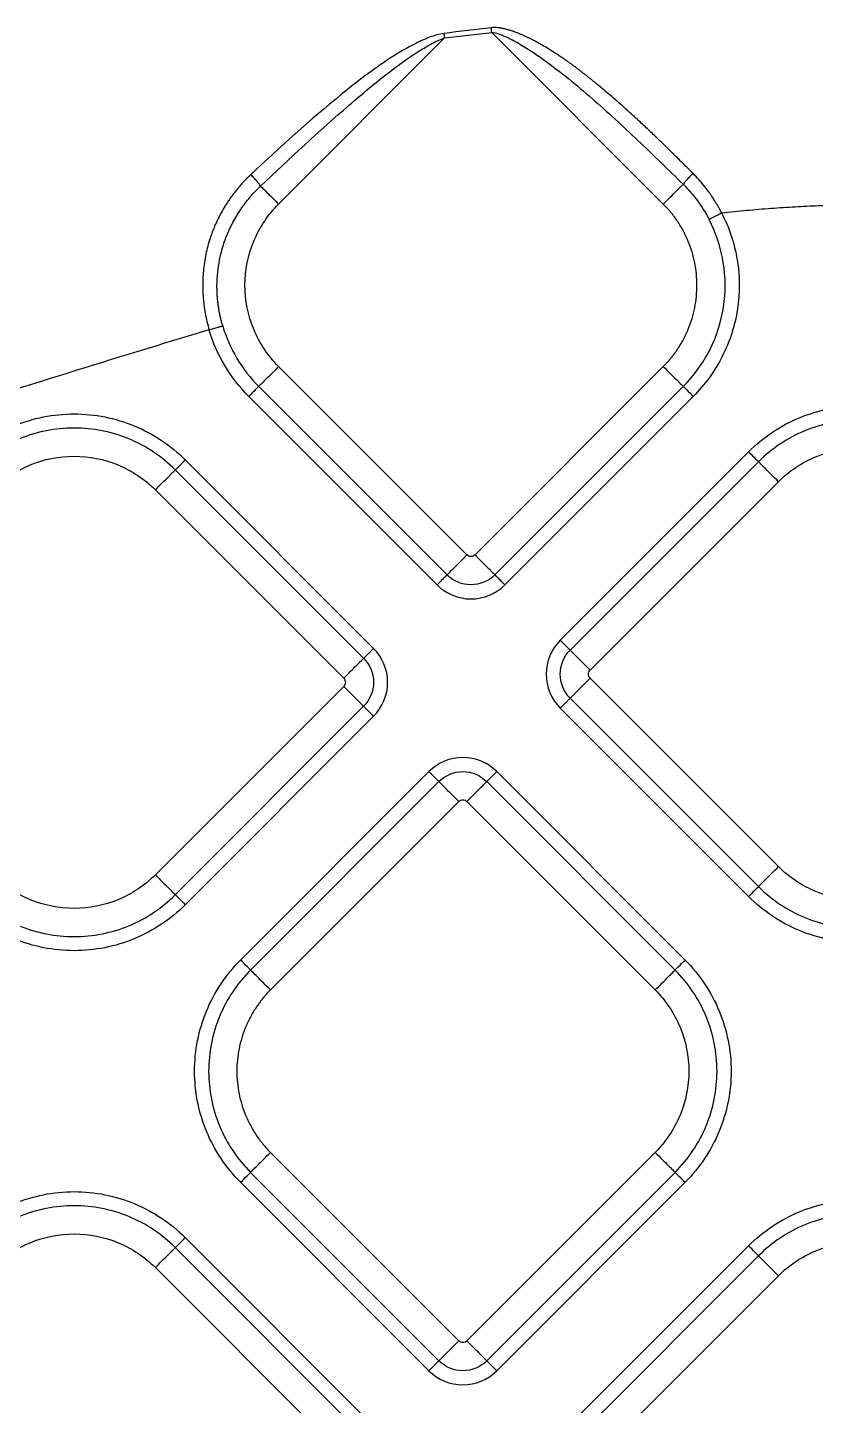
# Model space of a CAD drawing. Extents: x 525 to 613, y 487 to 635.
# Drawn here: x 566.074 to 568.83, y 556.413 to 561.231 of the extents above; entities that cross this region are included whole.
import ezdxf

# ---------------------------------------------------------------- set-up
doc = ezdxf.new("R2010")
doc.units = 0
doc.header["$MEASUREMENT"] = 0
doc.layers.add('1', color=4, linetype='Continuous')
doc.layers.add('STD TEST', color=3, linetype='Continuous')

# ---------------------------------------------------------------- blocks, each defined once
blk = doc.blocks.new('2023 VANGUARD')
at = {"layer": '1', "color": 3, "linetype": 'Continuous', "lineweight": 25}
for p, q in [((-1.4268, -31.4963), (-2.0076, -32.0772)), ((-0.6617, -32.0772), (-1.262, -31.4769)), ((-1.3488, -33.3041), (-2.0076, -32.6453)), ((-0.6617, -32.6453), (-1.3205, -33.3041)), ((-2.0773, -32.715), (-1.4185, -33.3739)), ((-1.2508, -33.3739), (-0.592, -32.715)), ((-2.1122, -32.7499), (-1.4534, -33.4087)), ((-1.2159, -33.4087), (-0.5571, -32.7499)), ((-0.3635, -32.9434), (-1.0224, -33.6023)), ((-1.6754, -33.6308), (-2.3343, -32.9719)), ((-0.3287, -32.9783), (-0.9875, -33.6371)), ((-1.7103, -33.6656), (-2.3691, -33.0068)), ((-0.9178, -33.7069), (-0.259, -33.048)), ((-2.4389, -33.0765), (-1.78, -33.7354)), ((-1.78, -33.7636), (-2.4389, -34.4225)), ((-0.259, -34.394), (-0.9178, -33.7351)), ((-0.9875, -33.8049), (-0.3287, -34.4637)), ((-2.3691, -34.4922), (-1.7103, -33.8334)), ((-2.3343, -34.5271), (-1.6754, -33.8682)), ((-1.0224, -33.8397), (-0.3635, -34.4986)), ((-1.4819, -34.0618), (-2.1407, -34.7206)), ((-0.5856, -34.7206), (-1.2444, -34.0618)), ((-1.447, -34.0966), (-2.1059, -34.7555)), ((-0.6205, -34.7555), (-1.2793, -34.0966)), ((-2.0361, -34.8252), (-1.3773, -34.1664)), ((-1.349, -34.1664), (-0.6902, -34.8252)), ((-1.3773, -36.0522), (-2.0361, -35.3933)), ((-0.6902, -35.3933), (-1.349, -36.0522)), ((-2.1407, -35.4979), (-1.4819, -36.1568)), ((-2.1059, -35.4631), (-1.447, -36.1219)), ((-1.2793, -36.1219), (-0.6205, -35.4631)), ((-1.2444, -36.1568), (-0.5856, -35.4979)), ((-1.6754, -36.3503), (-2.3342, -35.6914)), ((-1.7103, -36.3851), (-2.3691, -35.7263)), ((-0.3636, -35.7199), (-1.0224, -36.3788)), ((-2.4388, -35.796), (-1.78, -36.4549)), ((-0.3287, -35.7548), (-0.9875, -36.4136)), ((-0.9178, -36.4834), (-0.259, -35.8245))]:
    blk.add_line(p, q, dxfattribs=at)
for points in [[(-1.2638, -31.4607), (-1.3188, -31.467), (-1.3738, -31.4736), (-1.4287, -31.4805)], [(-1.262, -31.4769), (-1.2626, -31.4714), (-1.2632, -31.4659), (-1.2638, -31.4607)], [(-1.4268, -31.4963), (-1.4274, -31.491), (-1.4281, -31.4855), (-1.4287, -31.4805)], [(-1.4268, -31.4963), (-1.3719, -31.4896), (-1.317, -31.4831), (-1.262, -31.4769)], [(-0.5924, -32.0079), (-0.5561, -32.0436), (-0.5251, -32.0856), (-0.5017, -32.1306)]]:
    blk.add_open_spline(points, degree=3, dxfattribs=at)
for points, knots in [([(-0.5582, -31.9697), (-0.5652, -31.9627), (-0.581, -31.9469), (-0.6074, -31.9207), (-0.6424, -31.8862), (-0.6795, -31.8501), (-0.7178, -31.8136), (-0.7556, -31.7783), (-0.7991, -31.7387), (-0.8424, -31.7008), (-0.8705, -31.677), (-0.8821, -31.6674), (-0.8828, -31.6669), (-0.8836, -31.6662), (-0.8845, -31.6654), (-0.8856, -31.6646), (-0.8868, -31.6636), (-0.8881, -31.6625), (-0.8895, -31.6613), (-0.891, -31.66), (-0.8927, -31.6587), (-0.8945, -31.6572), (-0.8965, -31.6556), (-0.8985, -31.6539), (-0.9007, -31.6521), (-0.903, -31.6502), (-0.9055, -31.6483), (-0.908, -31.6462), (-0.9107, -31.644), (-0.9136, -31.6417), (-0.9165, -31.6394), (-0.9196, -31.6369), (-0.9228, -31.6343), (-0.9262, -31.6317), (-0.9297, -31.6289), (-0.9333, -31.6261), (-0.937, -31.6232), (-0.9409, -31.6202), (-0.9449, -31.6171), (-0.9491, -31.6139), (-0.9534, -31.6106), (-0.9578, -31.6072), (-0.9624, -31.6038), (-0.9671, -31.6003), (-0.972, -31.5967), (-0.977, -31.593), (-0.9821, -31.5892), (-0.9874, -31.5854), (-0.9929, -31.5815), (-0.9985, -31.5775), (-1.0042, -31.5735), (-1.0101, -31.5694), (-1.0162, -31.5653), (-1.0224, -31.561), (-1.0288, -31.5568), (-1.0354, -31.5524), (-1.0421, -31.5481), (-1.049, -31.5437), (-1.0561, -31.5392), (-1.0633, -31.5347), (-1.0707, -31.5302), (-1.0783, -31.5256), (-1.0861, -31.5211), (-1.094, -31.5165), (-1.1021, -31.512), (-1.1104, -31.5075), (-1.119, -31.503), (-1.1277, -31.4986), (-1.1366, -31.4943), (-1.1457, -31.49), (-1.1551, -31.4858), (-1.1647, -31.4817), (-1.1746, -31.4778), (-1.1847, -31.4741), (-1.1952, -31.4706), (-1.2059, -31.4674), (-1.217, -31.4645), (-1.2283, -31.4621), (-1.2399, -31.4605), (-1.2518, -31.4597), (-1.2598, -31.4604), (-1.2638, -31.4607)], [0, 0, 0, 0, 0.033445, 0.075095, 0.124928, 0.199189, 0.249558, 0.303298, 0.373997, 0.448979, 0.49839, 0.49921, 0.500213, 0.501399, 0.502769, 0.504322, 0.506057, 0.507977, 0.510079, 0.512365, 0.514834, 0.517486, 0.520321, 0.52334, 0.526542, 0.529927, 0.533495, 0.537247, 0.541182, 0.545301, 0.549603, 0.554088, 0.558757, 0.563609, 0.568645, 0.573864, 0.579268, 0.584855, 0.590626, 0.59658, 0.602719, 0.609043, 0.61555, 0.622242, 0.629119, 0.636181, 0.643429, 0.650861, 0.65848, 0.666285, 0.674277, 0.682456, 0.690822, 0.699377, 0.708121, 0.717054, 0.726178, 0.735493, 0.745001, 0.7547, 0.764577, 0.774629, 0.784856, 0.795257, 0.805832, 0.816581, 0.827504, 0.838603, 0.849878, 0.861332, 0.872967, 0.884792, 0.896814, 0.909038, 0.921471, 0.934127, 0.946991, 0.95998, 0.973089, 0.98638, 1, 1, 1, 1]), ([(-1.4287, -31.4805), (-1.4464, -31.4827), (-1.4632, -31.4879), (-1.4962, -31.5003), (-1.5122, -31.5077), (-1.5594, -31.5312), (-1.5896, -31.5492), (-1.6783, -31.607), (-1.7342, -31.65), (-1.898, -31.783), (-2.0023, -31.8779), (-2.105, -31.974)], [0, 0, 0, 0, 0.0625, 0.0625, 0.125, 0.125, 0.25, 0.25, 0.5, 0.5, 1, 1, 1, 1]), ([(-2.0705, -32.0143), (-1.9689, -31.9179), (-1.8663, -31.8223), (-1.7082, -31.6858), (-1.6548, -31.6413), (-1.5719, -31.5793), (-1.5439, -31.5596), (-1.5008, -31.5325), (-1.4862, -31.5238), (-1.4567, -31.5082), (-1.4419, -31.5011), (-1.4268, -31.4963)], [0, 0, 0, 0, 0.5, 0.5, 0.75, 0.75, 0.875, 0.875, 0.9375, 0.9375, 1, 1, 1, 1]), ([(-1.262, -31.4769), (-1.2465, -31.4782), (-1.2309, -31.484), (-1.1993, -31.4978), (-1.1839, -31.5059), (-1.1383, -31.5321), (-1.1087, -31.5519), (-1.0211, -31.6149), (-0.9656, -31.6607), (-0.8566, -31.7555), (-0.8033, -31.8047), (-0.6974, -31.905), (-0.6449, -31.9562), (-0.5924, -32.0079)], [0, 0, 0, 0, 0.0625, 0.0625, 0.125, 0.125, 0.25, 0.25, 0.5, 0.5, 0.75, 0.75, 1, 1, 1, 1]), ([(-2.105, -31.974), (-2.1086, -31.9774), (-2.1157, -31.9843), (-2.1261, -31.9949), (-2.1363, -32.0058), (-2.1461, -32.0169), (-2.1556, -32.0284), (-2.1648, -32.0401), (-2.1736, -32.052), (-2.1821, -32.0641), (-2.1903, -32.0765), (-2.1999, -32.092), (-2.2145, -32.1177), (-2.2316, -32.1533), (-2.246, -32.1915), (-2.2558, -32.2245), (-2.2625, -32.253), (-2.2676, -32.2819), (-2.2712, -32.3112), (-2.2731, -32.3407), (-2.2734, -32.3704), (-2.2722, -32.4002), (-2.2692, -32.4297), (-2.2647, -32.4591), (-2.2587, -32.4883), (-2.2533, -32.5074), (-2.2506, -32.517)], [0, 0, 0, 0, 0.0250901, 0.0502053, 0.0753357, 0.1004713, 0.125602, 0.1507177, 0.1758084, 0.2008645, 0.2258764, 0.2508352, 0.2936166, 0.3756882, 0.4514367, 0.50046, 0.5501237, 0.5997388, 0.6494208, 0.6992866, 0.7494537, 0.799646, 0.8496453, 0.8996029, 0.9496708, 1, 1, 1, 1]), ([(-2.0705, -32.0143), (-2.0718, -32.0124), (-2.0736, -32.0099), (-2.0783, -32.004), (-2.0812, -32.0006), (-2.0875, -31.9931), (-2.091, -31.9892), (-2.0981, -31.9814), (-2.1016, -31.9775), (-2.105, -31.974)], [0, 0, 0, 0, 0.25, 0.25, 0.5, 0.5, 0.75, 0.75, 1, 1, 1, 1]), ([(-0.5582, -31.9697), (-0.562, -31.9736), (-0.566, -31.9778), (-0.5738, -31.986), (-0.5776, -31.9901), (-0.584, -31.9973), (-0.5867, -32.0005), (-0.5906, -32.0053), (-0.5919, -32.0069), (-0.5924, -32.0079)], [0, 0, 0, 0, 0.25, 0.25, 0.5, 0.5, 0.75, 0.75, 1, 1, 1, 1]), ([(-0.458, -32.1079), (-0.4601, -32.1038), (-0.4642, -32.0958), (-0.4705, -32.0846), (-0.4764, -32.0746), (-0.4818, -32.0658), (-0.4866, -32.0582), (-0.4909, -32.0517), (-0.4946, -32.0463), (-0.4976, -32.042), (-0.4999, -32.0387), (-0.5015, -32.0364), (-0.5079, -32.0276), (-0.5199, -32.012), (-0.5383, -31.9902), (-0.5516, -31.9766), (-0.5582, -31.9697)], [0, 0, 0, 0, 0.082003, 0.156785, 0.224292, 0.284485, 0.337337, 0.382831, 0.420956, 0.451708, 0.475083, 0.491083, 0.499708, 0.666951, 0.833805, 1, 1, 1, 1]), ([(-2.2034, -32.5031), (-2.2046, -32.4988), (-2.2071, -32.4901), (-2.2103, -32.4771), (-2.2132, -32.4641), (-2.2158, -32.451), (-2.2179, -32.4378), (-2.2198, -32.4246), (-2.2212, -32.4114), (-2.2223, -32.3981), (-2.223, -32.3847), (-2.2234, -32.368), (-2.2231, -32.3414), (-2.2201, -32.3048), (-2.2138, -32.2687), (-2.2064, -32.2386), (-2.199, -32.2142), (-2.1899, -32.1892), (-2.1794, -32.1648), (-2.1677, -32.141), (-2.1546, -32.118), (-2.1402, -32.0956), (-2.1246, -32.0739), (-2.1077, -32.0531), (-2.0898, -32.033), (-2.077, -32.0205), (-2.0705, -32.0143)], [0, 0, 0, 0, 0.0251707, 0.0502573, 0.0752795, 0.1002571, 0.1252102, 0.1501587, 0.1751228, 0.2001222, 0.225177, 0.2503068, 0.2938821, 0.3748472, 0.4564779, 0.499512, 0.5495245, 0.5996267, 0.6494681, 0.6991397, 0.7488218, 0.7987114, 0.8488512, 0.8991647, 0.9495735, 1, 1, 1, 1]), ([(-2.0705, -32.0143), (-2.0646, -32.0202), (-2.0555, -32.0293), (-2.0335, -32.0513), (-2.0206, -32.0642), (-2.0076, -32.0772)], [0, 0, 0, 0, 0.5, 0.5, 1, 1, 1, 1]), ([(-0.6617, -32.0772), (-0.6536, -32.0691), (-0.6456, -32.061), (-0.6304, -32.0459), (-0.6232, -32.0387), (-0.6107, -32.0262), (-0.6054, -32.0209), (-0.597, -32.0125), (-0.594, -32.0095), (-0.5924, -32.0079)], [0, 0, 0, 0, 0.25, 0.25, 0.5, 0.5, 0.75, 0.75, 1, 1, 1, 1]), ([(-2.0076, -32.6453), (-2.0448, -32.6081), (-2.0746, -32.5636), (-2.1148, -32.4664), (-2.1253, -32.4138), (-2.1253, -32.3086), (-2.1148, -32.2561), (-2.0746, -32.1589), (-2.0448, -32.1144), (-2.0076, -32.0772)], [0, 0, 0, 0, 0.25, 0.25, 0.5, 0.5, 0.75, 0.75, 1, 1, 1, 1]), ([(-0.6617, -32.6453), (-0.6586, -32.6422), (-0.6525, -32.6359), (-0.6436, -32.6262), (-0.6351, -32.6161), (-0.627, -32.6059), (-0.6191, -32.5953), (-0.6067, -32.5773), (-0.5909, -32.5509), (-0.574, -32.5152), (-0.5607, -32.478), (-0.5479, -32.427), (-0.5414, -32.3612), (-0.5479, -32.2955), (-0.5607, -32.2444), (-0.574, -32.2073), (-0.5909, -32.1716), (-0.6078, -32.1433), (-0.6229, -32.1218), (-0.6351, -32.1063), (-0.6479, -32.0913), (-0.6571, -32.0819), (-0.6617, -32.0772)], [0, 0, 0, 0, 0.020878, 0.041713, 0.062527, 0.083344, 0.104185, 0.125072, 0.187569, 0.2501, 0.312596, 0.375127, 0.500003, 0.62488, 0.687376, 0.749907, 0.812404, 0.874935, 0.906232, 0.937459, 0.968689, 1, 1, 1, 1]), ([(-0.458, -32.1079), (-0.4433, -32.1063), (-0.4141, -32.1031), (-0.3706, -32.0989), (-0.3275, -32.0951), (-0.285, -32.0917), (-0.2428, -32.0888), (-0.2012, -32.0863), (-0.1601, -32.0843), (-0.1194, -32.0827), (-0.0792, -32.0816), (-0.0394, -32.0809), (-0.0131, -32.0808), (0, -32.0807)], [0, 0, 0, 0, 0.096426, 0.191723, 0.285899, 0.378961, 0.47092, 0.561782, 0.651559, 0.740259, 0.827892, 0.914469, 1, 1, 1, 1]), ([(-0.592, -32.715), (-0.5547, -32.6777), (-0.5233, -32.6345), (-0.4757, -32.5405), (-0.4593, -32.4897), (-0.4432, -32.3855), (-0.4435, -32.3321), (-0.4606, -32.2281), (-0.4774, -32.1774), (-0.5017, -32.1306)], [0, 0, 0, 0, 0.25, 0.25, 0.5, 0.5, 0.75, 0.75, 1, 1, 1, 1]), ([(-0.458, -32.1079), (-0.4313, -32.1593), (-0.4128, -32.215), (-0.394, -32.3293), (-0.3937, -32.3879), (-0.4114, -32.5024), (-0.4293, -32.5582), (-0.4817, -32.6615), (-0.5161, -32.7089), (-0.5571, -32.7499)], [0, 0, 0, 0, 0.25, 0.25, 0.5, 0.5, 0.75, 0.75, 1, 1, 1, 1]), ([(-0.5017, -32.1306), (-0.5009, -32.1302), (-0.4993, -32.1294), (-0.4942, -32.1268), (-0.4907, -32.1249), (-0.4825, -32.1207), (-0.4777, -32.1182), (-0.4678, -32.113), (-0.4627, -32.1104), (-0.458, -32.1079)], [0, 0, 0, 0, 0.25, 0.25, 0.5, 0.5, 0.75, 0.75, 1, 1, 1, 1]), ([(-2.2506, -32.517), (-2.4169, -32.5667), (-2.5826, -32.618), (-2.9141, -32.7207), (-3.0797, -32.7723), (-3.2459, -32.8221)], [0, 0, 0, 0, 0.5, 0.5, 1, 1, 1, 1]), ([(-2.2506, -32.517), (-2.2455, -32.5155), (-2.24, -32.5139), (-2.2293, -32.5107), (-2.2242, -32.5092), (-2.2152, -32.5066), (-2.2115, -32.5055), (-2.206, -32.5038), (-2.2042, -32.5033), (-2.2034, -32.5031)], [0, 0, 0, 0, 0.25, 0.25, 0.5, 0.5, 0.75, 0.75, 1, 1, 1, 1]), ([(-2.1122, -32.7499), (-2.1445, -32.7176), (-2.1727, -32.6813), (-2.2193, -32.6029), (-2.2377, -32.5608), (-2.2506, -32.517)], [0, 0, 0, 0, 0.5, 0.5, 1, 1, 1, 1]), ([(-2.2034, -32.5031), (-2.1916, -32.5429), (-2.1748, -32.5812), (-2.1324, -32.6526), (-2.1067, -32.6857), (-2.0773, -32.715)], [0, 0, 0, 0, 0.5, 0.5, 1, 1, 1, 1]), ([(-2.0076, -32.6453), (-2.0159, -32.6536), (-2.0242, -32.6618), (-2.0397, -32.6774), (-2.047, -32.6846), (-2.0596, -32.6973), (-2.065, -32.7026), (-2.0731, -32.7108), (-2.076, -32.7136), (-2.0773, -32.715)], [0, 0, 0, 0, 0.25, 0.25, 0.5, 0.5, 0.75, 0.75, 1, 1, 1, 1]), ([(-0.6617, -32.6453), (-0.6534, -32.6536), (-0.6451, -32.6618), (-0.6296, -32.6774), (-0.6223, -32.6846), (-0.6097, -32.6973), (-0.6043, -32.7026), (-0.5962, -32.7108), (-0.5933, -32.7136), (-0.592, -32.715)], [0, 0, 0, 0, 0.25, 0.25, 0.5, 0.5, 0.75, 0.75, 1, 1, 1, 1]), ([(-2.0773, -32.715), (-2.0787, -32.7164), (-2.0831, -32.7207), (-2.0957, -32.7334), (-2.1039, -32.7416), (-2.1122, -32.7499)], [0, 0, 0, 0, 0.5, 0.5, 1, 1, 1, 1]), ([(-0.592, -32.715), (-0.5906, -32.7164), (-0.5862, -32.7207), (-0.5736, -32.7334), (-0.5654, -32.7416), (-0.5571, -32.7499)], [0, 0, 0, 0, 0.5, 0.5, 1, 1, 1, 1]), ([(-3.1116, -32.9719), (-3.0607, -32.9211), (-2.9997, -32.8803), (-2.8668, -32.8253), (-2.7949, -32.811), (-2.651, -32.811), (-2.5791, -32.8253), (-2.4461, -32.8803), (-2.3851, -32.9211), (-2.3343, -32.9719)], [0, 0, 0, 0, 0.25, 0.25, 0.5, 0.5, 0.75, 0.75, 1, 1, 1, 1]), ([(-0.3635, -32.9434), (-0.3127, -32.8926), (-0.2517, -32.8518), (-0.1188, -32.7968), (-0.0468, -32.7825), (0.0971, -32.7825), (0.169, -32.7968), (0.3019, -32.8518), (0.3629, -32.8926), (0.4138, -32.9434)], [0, 0, 0, 0, 0.25, 0.25, 0.5, 0.5, 0.75, 0.75, 1, 1, 1, 1]), ([(0.3789, -32.9783), (0.3326, -32.932), (0.2771, -32.8949), (0.1561, -32.8448), (0.0906, -32.8318), (-0.0404, -32.8318), (-0.1059, -32.8448), (-0.2269, -32.8949), (-0.2824, -32.932), (-0.3287, -32.9783)], [0, 0, 0, 0, 0.25, 0.25, 0.5, 0.5, 0.75, 0.75, 1, 1, 1, 1]), ([(-2.3691, -33.0068), (-2.4154, -32.9605), (-2.4709, -32.9234), (-2.592, -32.8733), (-2.6574, -32.8603), (-2.7884, -32.8603), (-2.8539, -32.8733), (-2.9749, -32.9234), (-3.0304, -32.9605), (-3.0767, -33.0068)], [0, 0, 0, 0, 0.25, 0.25, 0.5, 0.5, 0.75, 0.75, 1, 1, 1, 1]), ([(-0.3287, -32.9783), (-0.3301, -32.9769), (-0.3344, -32.9726), (-0.347, -32.9599), (-0.3553, -32.9517), (-0.3635, -32.9434)], [0, 0, 0, 0, 0.5, 0.5, 1, 1, 1, 1]), ([(-0.259, -33.048), (-0.2218, -33.0108), (-0.1772, -32.9811), (-0.08, -32.9408), (-0.0275, -32.9304), (0.0777, -32.9304), (0.1303, -32.9408), (0.2274, -32.9811), (0.272, -33.0108), (0.3092, -33.048)], [0, 0, 0, 0, 0.25, 0.25, 0.5, 0.5, 0.75, 0.75, 1, 1, 1, 1]), ([(-3.007, -33.0765), (-2.9698, -33.0393), (-2.9252, -33.0096), (-2.8281, -32.9693), (-2.7755, -32.9589), (-2.6703, -32.9589), (-2.6178, -32.9693), (-2.5206, -33.0096), (-2.476, -33.0393), (-2.4389, -33.0765)], [0, 0, 0, 0, 0.25, 0.25, 0.5, 0.5, 0.75, 0.75, 1, 1, 1, 1]), ([(-2.3691, -33.0068), (-2.3678, -33.0054), (-2.3634, -33.0011), (-2.3508, -32.9885), (-2.3425, -32.9802), (-2.3343, -32.9719)], [0, 0, 0, 0, 0.5, 0.5, 1, 1, 1, 1]), ([(-0.259, -33.048), (-0.2672, -33.0398), (-0.2755, -33.0315), (-0.291, -33.016), (-0.2983, -33.0087), (-0.3109, -32.9961), (-0.3163, -32.9907), (-0.3245, -32.9825), (-0.3273, -32.9797), (-0.3287, -32.9783)], [0, 0, 0, 0, 0.25, 0.25, 0.5, 0.5, 0.75, 0.75, 1, 1, 1, 1]), ([(-2.4389, -33.0765), (-2.4306, -33.0683), (-2.4223, -33.06), (-2.4068, -33.0445), (-2.3995, -33.0372), (-2.3869, -33.0246), (-2.3815, -33.0192), (-2.3733, -33.011), (-2.3705, -33.0082), (-2.3691, -33.0068)], [0, 0, 0, 0, 0.25, 0.25, 0.5, 0.5, 0.75, 0.75, 1, 1, 1, 1]), ([(-1.3488, -33.3041), (-1.3562, -33.3115), (-1.3641, -33.3194), (-1.3796, -33.335), (-1.3872, -33.3426), (-1.4005, -33.3559), (-1.4062, -33.3615), (-1.4145, -33.3699), (-1.4172, -33.3726), (-1.4185, -33.3739)], [0, 0, 0, 0, 0.25, 0.25, 0.5, 0.5, 0.75, 0.75, 1, 1, 1, 1]), ([(-1.3205, -33.3041), (-1.3242, -33.3079), (-1.3294, -33.31), (-1.3399, -33.31), (-1.3451, -33.3079), (-1.3488, -33.3041)], [0, 0, 0, 0, 0.5, 0.5, 1, 1, 1, 1]), ([(-1.3205, -33.3041), (-1.3122, -33.3124), (-1.304, -33.3207), (-1.2884, -33.3362), (-1.2812, -33.3435), (-1.2686, -33.3561), (-1.2632, -33.3615), (-1.255, -33.3697), (-1.2522, -33.3725), (-1.2508, -33.3739)], [0, 0, 0, 0, 0.25, 0.25, 0.5, 0.5, 0.75, 0.75, 1, 1, 1, 1]), ([(-1.4185, -33.3739), (-1.4191, -33.3745), (-1.4204, -33.3758), (-1.4245, -33.3798), (-1.4273, -33.3826), (-1.4338, -33.3892), (-1.4377, -33.393), (-1.4455, -33.4009), (-1.4496, -33.4049), (-1.4534, -33.4087)], [0, 0, 0, 0, 0.25, 0.25, 0.5, 0.5, 0.75, 0.75, 1, 1, 1, 1]), ([(-1.2508, -33.3739), (-1.2728, -33.3958), (-1.3034, -33.4086), (-1.366, -33.4086), (-1.3964, -33.396), (-1.4185, -33.3739)], [0, 0, 0, 0, 0.5, 0.5, 1, 1, 1, 1]), ([(-1.2159, -33.4087), (-1.2197, -33.4049), (-1.2238, -33.4009), (-1.2316, -33.393), (-1.2355, -33.3892), (-1.242, -33.3826), (-1.2448, -33.3798), (-1.2489, -33.3758), (-1.2502, -33.3745), (-1.2508, -33.3739)], [0, 0, 0, 0, 0.25, 0.25, 0.5, 0.5, 0.75, 0.75, 1, 1, 1, 1]), ([(-1.4534, -33.4087), (-1.422, -33.4401), (-1.3791, -33.4579), (-1.2904, -33.4579), (-1.247, -33.4398), (-1.2159, -33.4087)], [0, 0, 0, 0, 0.5, 0.5, 1, 1, 1, 1]), ([(-1.0224, -33.6023), (-1.0537, -33.6336), (-1.0715, -33.6766), (-1.0716, -33.7653), (-1.0535, -33.8086), (-1.0224, -33.8397)], [0, 0, 0, 0, 0.5, 0.5, 1, 1, 1, 1]), ([(-0.9875, -33.6371), (-0.9881, -33.6365), (-0.9894, -33.6352), (-0.9935, -33.6312), (-0.9963, -33.6284), (-1.0028, -33.6218), (-1.0067, -33.618), (-1.0145, -33.6101), (-1.0186, -33.6061), (-1.0224, -33.6023)], [0, 0, 0, 0, 0.25, 0.25, 0.5, 0.5, 0.75, 0.75, 1, 1, 1, 1]), ([(-1.78, -33.7354), (-1.7718, -33.7271), (-1.7635, -33.7188), (-1.748, -33.7033), (-1.7407, -33.696), (-1.7281, -33.6834), (-1.7227, -33.678), (-1.7145, -33.6698), (-1.7117, -33.667), (-1.7103, -33.6656)], [0, 0, 0, 0, 0.25, 0.25, 0.5, 0.5, 0.75, 0.75, 1, 1, 1, 1]), ([(-1.6754, -33.6308), (-1.6792, -33.6346), (-1.6833, -33.6386), (-1.6912, -33.6465), (-1.695, -33.6503), (-1.7016, -33.6569), (-1.7043, -33.6597), (-1.7084, -33.6637), (-1.7097, -33.665), (-1.7103, -33.6656)], [0, 0, 0, 0, 0.25, 0.25, 0.5, 0.5, 0.75, 0.75, 1, 1, 1, 1]), ([(-1.7103, -33.6656), (-1.6883, -33.6876), (-1.6756, -33.7182), (-1.6756, -33.7809), (-1.6881, -33.8112), (-1.7103, -33.8334)], [0, 0, 0, 0, 0.5, 0.5, 1, 1, 1, 1]), ([(-1.6754, -33.8682), (-1.6441, -33.8369), (-1.6263, -33.7939), (-1.6262, -33.7052), (-1.6443, -33.6619), (-1.6754, -33.6308)], [0, 0, 0, 0, 0.5, 0.5, 1, 1, 1, 1]), ([(-0.9875, -33.8049), (-1.0095, -33.7829), (-1.0223, -33.7523), (-1.0222, -33.6896), (-1.0097, -33.6593), (-0.9875, -33.6371)], [0, 0, 0, 0, 0.5, 0.5, 1, 1, 1, 1]), ([(-0.9178, -33.7069), (-0.9252, -33.6995), (-0.9331, -33.6915), (-0.9486, -33.676), (-0.9562, -33.6684), (-0.9695, -33.6551), (-0.9752, -33.6495), (-0.9835, -33.6411), (-0.9862, -33.6384), (-0.9875, -33.6371)], [0, 0, 0, 0, 0.25, 0.25, 0.5, 0.5, 0.75, 0.75, 1, 1, 1, 1]), ([(-0.9178, -33.7351), (-0.9215, -33.7314), (-0.9237, -33.7262), (-0.9237, -33.7158), (-0.9215, -33.7106), (-0.9178, -33.7069)], [0, 0, 0, 0, 0.5, 0.5, 1, 1, 1, 1]), ([(-1.78, -33.7354), (-1.7763, -33.7391), (-1.7742, -33.7443), (-1.7742, -33.7547), (-1.7763, -33.7599), (-1.78, -33.7636)], [0, 0, 0, 0, 0.5, 0.5, 1, 1, 1, 1]), ([(-1.78, -33.7636), (-1.7726, -33.771), (-1.7647, -33.779), (-1.7492, -33.7945), (-1.7416, -33.8021), (-1.7283, -33.8154), (-1.7226, -33.821), (-1.7143, -33.8294), (-1.7116, -33.8321), (-1.7103, -33.8334)], [0, 0, 0, 0, 0.25, 0.25, 0.5, 0.5, 0.75, 0.75, 1, 1, 1, 1]), ([(-0.9178, -33.7351), (-0.9261, -33.7434), (-0.9343, -33.7517), (-0.9499, -33.7672), (-0.9571, -33.7745), (-0.9698, -33.7871), (-0.9751, -33.7925), (-0.9833, -33.8007), (-0.9861, -33.8035), (-0.9875, -33.8049)], [0, 0, 0, 0, 0.25, 0.25, 0.5, 0.5, 0.75, 0.75, 1, 1, 1, 1]), ([(-1.0224, -33.8397), (-1.0186, -33.8359), (-1.0145, -33.8319), (-1.0067, -33.824), (-1.0028, -33.8202), (-0.9963, -33.8136), (-0.9935, -33.8108), (-0.9894, -33.8068), (-0.9881, -33.8055), (-0.9875, -33.8049)], [0, 0, 0, 0, 0.25, 0.25, 0.5, 0.5, 0.75, 0.75, 1, 1, 1, 1]), ([(-1.7103, -33.8334), (-1.7097, -33.834), (-1.7084, -33.8353), (-1.7043, -33.8394), (-1.7016, -33.8421), (-1.695, -33.8487), (-1.6912, -33.8525), (-1.6833, -33.8604), (-1.6792, -33.8644), (-1.6754, -33.8682)], [0, 0, 0, 0, 0.25, 0.25, 0.5, 0.5, 0.75, 0.75, 1, 1, 1, 1]), ([(-1.2444, -34.0618), (-1.2758, -34.0304), (-1.3188, -34.0126), (-1.4074, -34.0126), (-1.4508, -34.0307), (-1.4819, -34.0618)], [0, 0, 0, 0, 0.5, 0.5, 1, 1, 1, 1]), ([(-1.4819, -34.0618), (-1.4781, -34.0656), (-1.474, -34.0696), (-1.4662, -34.0775), (-1.4624, -34.0813), (-1.4558, -34.0879), (-1.453, -34.0907), (-1.449, -34.0947), (-1.4477, -34.096), (-1.447, -34.0966)], [0, 0, 0, 0, 0.25, 0.25, 0.5, 0.5, 0.75, 0.75, 1, 1, 1, 1]), ([(-1.447, -34.0966), (-1.4251, -34.0747), (-1.3944, -34.0619), (-1.3318, -34.0619), (-1.3015, -34.0745), (-1.2793, -34.0966)], [0, 0, 0, 0, 0.5, 0.5, 1, 1, 1, 1]), ([(-1.2793, -34.0966), (-1.2787, -34.096), (-1.2774, -34.0947), (-1.2733, -34.0907), (-1.2706, -34.0879), (-1.264, -34.0813), (-1.2602, -34.0775), (-1.2523, -34.0696), (-1.2482, -34.0656), (-1.2444, -34.0618)], [0, 0, 0, 0, 0.25, 0.25, 0.5, 0.5, 0.75, 0.75, 1, 1, 1, 1]), ([(-1.3773, -34.1664), (-1.3856, -34.1581), (-1.3938, -34.1498), (-1.4094, -34.1343), (-1.4166, -34.127), (-1.4293, -34.1144), (-1.4346, -34.109), (-1.4428, -34.1008), (-1.4456, -34.098), (-1.447, -34.0966)], [0, 0, 0, 0, 0.25, 0.25, 0.5, 0.5, 0.75, 0.75, 1, 1, 1, 1]), ([(-1.349, -34.1664), (-1.3416, -34.159), (-1.3337, -34.1511), (-1.3182, -34.1355), (-1.3106, -34.1279), (-1.2973, -34.1146), (-1.2916, -34.109), (-1.2833, -34.1006), (-1.2806, -34.0979), (-1.2793, -34.0966)], [0, 0, 0, 0, 0.25, 0.25, 0.5, 0.5, 0.75, 0.75, 1, 1, 1, 1]), ([(-1.3773, -34.1664), (-1.3736, -34.1627), (-1.3684, -34.1605), (-1.3579, -34.1605), (-1.3527, -34.1627), (-1.349, -34.1664)], [0, 0, 0, 0, 0.5, 0.5, 1, 1, 1, 1]), ([(-0.3287, -34.4637), (-0.3273, -34.4623), (-0.3245, -34.4595), (-0.3163, -34.4513), (-0.3109, -34.4459), (-0.2983, -34.4333), (-0.291, -34.426), (-0.2755, -34.4105), (-0.2672, -34.4022), (-0.259, -34.394)], [0, 0, 0, 0, 0.25, 0.25, 0.5, 0.5, 0.75, 0.75, 1, 1, 1, 1]), ([(0.3092, -34.394), (0.272, -34.4312), (0.2274, -34.4609), (0.1303, -34.5012), (0.0777, -34.5116), (-0.0275, -34.5116), (-0.08, -34.5012), (-0.1772, -34.4609), (-0.2218, -34.4312), (-0.259, -34.394)], [0, 0, 0, 0, 0.25, 0.25, 0.5, 0.5, 0.75, 0.75, 1, 1, 1, 1]), ([(-2.4389, -34.4225), (-2.476, -34.4597), (-2.5206, -34.4894), (-2.6178, -34.5297), (-2.6703, -34.5401), (-2.7755, -34.5401), (-2.8281, -34.5297), (-2.9252, -34.4894), (-2.9698, -34.4597), (-3.007, -34.4225)], [0, 0, 0, 0, 0.25, 0.25, 0.5, 0.5, 0.75, 0.75, 1, 1, 1, 1]), ([(-2.4389, -34.4225), (-2.4306, -34.4308), (-2.4223, -34.439), (-2.4068, -34.4545), (-2.3995, -34.4618), (-2.3869, -34.4744), (-2.3815, -34.4798), (-2.3733, -34.488), (-2.3705, -34.4908), (-2.3691, -34.4922)], [0, 0, 0, 0, 0.25, 0.25, 0.5, 0.5, 0.75, 0.75, 1, 1, 1, 1]), ([(-3.0767, -34.4922), (-3.0304, -34.5385), (-2.9749, -34.5756), (-2.8539, -34.6257), (-2.7884, -34.6387), (-2.6574, -34.6387), (-2.592, -34.6257), (-2.4709, -34.5756), (-2.4154, -34.5385), (-2.3691, -34.4922)], [0, 0, 0, 0, 0.25, 0.25, 0.5, 0.5, 0.75, 0.75, 1, 1, 1, 1]), ([(-2.3691, -34.4922), (-2.3678, -34.4936), (-2.3634, -34.4979), (-2.3508, -34.5106), (-2.3425, -34.5188), (-2.3343, -34.5271)], [0, 0, 0, 0, 0.5, 0.5, 1, 1, 1, 1]), ([(-0.3635, -34.4986), (-0.3553, -34.4903), (-0.347, -34.482), (-0.3344, -34.4694), (-0.3301, -34.4651), (-0.3287, -34.4637)], [0, 0, 0, 0, 0.5, 0.5, 1, 1, 1, 1]), ([(-0.3287, -34.4637), (-0.2824, -34.51), (-0.2269, -34.5471), (-0.1059, -34.5972), (-0.0404, -34.6102), (0.0906, -34.6102), (0.1561, -34.5972), (0.2771, -34.5471), (0.3326, -34.51), (0.3789, -34.4637)], [0, 0, 0, 0, 0.25, 0.25, 0.5, 0.5, 0.75, 0.75, 1, 1, 1, 1]), ([(-2.3343, -34.5271), (-2.3851, -34.5779), (-2.4461, -34.6187), (-2.5791, -34.6737), (-2.651, -34.688), (-2.7949, -34.688), (-2.8668, -34.6737), (-2.9997, -34.6187), (-3.0607, -34.5779), (-3.1116, -34.5271)], [0, 0, 0, 0, 0.25, 0.25, 0.5, 0.5, 0.75, 0.75, 1, 1, 1, 1]), ([(0.4138, -34.4986), (0.3629, -34.5494), (0.3019, -34.5902), (0.169, -34.6452), (0.0971, -34.6595), (-0.0468, -34.6595), (-0.1188, -34.6452), (-0.2517, -34.5902), (-0.3127, -34.5494), (-0.3635, -34.4986)], [0, 0, 0, 0, 0.25, 0.25, 0.5, 0.5, 0.75, 0.75, 1, 1, 1, 1]), ([(-2.1407, -35.4979), (-2.1916, -35.447), (-2.2323, -35.3861), (-2.2874, -35.2531), (-2.3017, -35.1812), (-2.3017, -35.0373), (-2.2874, -34.9654), (-2.2323, -34.8325), (-2.1916, -34.7715), (-2.1407, -34.7206)], [0, 0, 0, 0, 0.25, 0.25, 0.5, 0.5, 0.75, 0.75, 1, 1, 1, 1]), ([(-2.1059, -34.7555), (-2.1072, -34.7541), (-2.1116, -34.7498), (-2.1242, -34.7371), (-2.1325, -34.7289), (-2.1407, -34.7206)], [0, 0, 0, 0, 0.5, 0.5, 1, 1, 1, 1]), ([(-0.6205, -34.7555), (-0.6191, -34.7541), (-0.6147, -34.7498), (-0.6021, -34.7371), (-0.5939, -34.7289), (-0.5856, -34.7206)], [0, 0, 0, 0, 0.5, 0.5, 1, 1, 1, 1]), ([(-0.5856, -34.7206), (-0.5347, -34.7715), (-0.494, -34.8325), (-0.4389, -34.9654), (-0.4246, -35.0373), (-0.4246, -35.1812), (-0.4389, -35.2531), (-0.494, -35.3861), (-0.5347, -35.447), (-0.5856, -35.4979)], [0, 0, 0, 0, 0.25, 0.25, 0.5, 0.5, 0.75, 0.75, 1, 1, 1, 1]), ([(-2.1059, -34.7555), (-2.1522, -34.8018), (-2.1893, -34.8573), (-2.2394, -34.9783), (-2.2524, -35.0438), (-2.2524, -35.1748), (-2.2394, -35.2402), (-2.1893, -35.3612), (-2.1522, -35.4167), (-2.1059, -35.4631)], [0, 0, 0, 0, 0.25, 0.25, 0.5, 0.5, 0.75, 0.75, 1, 1, 1, 1]), ([(-2.0361, -34.8252), (-2.0444, -34.8169), (-2.0527, -34.8087), (-2.0682, -34.7931), (-2.0755, -34.7859), (-2.0881, -34.7732), (-2.0935, -34.7679), (-2.1017, -34.7597), (-2.1045, -34.7569), (-2.1059, -34.7555)], [0, 0, 0, 0, 0.25, 0.25, 0.5, 0.5, 0.75, 0.75, 1, 1, 1, 1]), ([(-0.6902, -34.8252), (-0.6819, -34.8169), (-0.6737, -34.8087), (-0.6581, -34.7931), (-0.6509, -34.7859), (-0.6382, -34.7732), (-0.6329, -34.7679), (-0.6247, -34.7597), (-0.6218, -34.7569), (-0.6205, -34.7555)], [0, 0, 0, 0, 0.25, 0.25, 0.5, 0.5, 0.75, 0.75, 1, 1, 1, 1]), ([(-0.6205, -35.4631), (-0.5742, -35.4167), (-0.5371, -35.3612), (-0.4869, -35.2402), (-0.4739, -35.1748), (-0.4739, -35.0438), (-0.4869, -34.9783), (-0.5371, -34.8573), (-0.5742, -34.8018), (-0.6205, -34.7555)], [0, 0, 0, 0, 0.25, 0.25, 0.5, 0.5, 0.75, 0.75, 1, 1, 1, 1]), ([(-2.0361, -34.8252), (-2.0392, -34.8283), (-2.0454, -34.8346), (-2.0542, -34.8443), (-2.0627, -34.8544), (-2.0708, -34.8646), (-2.0787, -34.8752), (-2.0911, -34.8932), (-2.1069, -34.9196), (-2.1238, -34.9553), (-2.1371, -34.9925), (-2.1499, -35.0435), (-2.1564, -35.1093), (-2.1499, -35.175), (-2.1371, -35.2261), (-2.1238, -35.2632), (-2.1069, -35.2989), (-2.09, -35.3272), (-2.0749, -35.3487), (-2.0627, -35.3642), (-2.0499, -35.3792), (-2.0407, -35.3886), (-2.0361, -35.3933)], [0, 0, 0, 0, 0.020878, 0.041713, 0.062527, 0.083344, 0.104185, 0.125072, 0.187569, 0.2501, 0.312596, 0.375127, 0.500003, 0.62488, 0.687376, 0.749907, 0.812404, 0.874935, 0.906232, 0.937459, 0.968689, 1, 1, 1, 1]), ([(-0.6902, -34.8252), (-0.653, -34.8624), (-0.6232, -34.9069), (-0.583, -35.0041), (-0.5725, -35.0567), (-0.5725, -35.1619), (-0.583, -35.2144), (-0.6232, -35.3116), (-0.653, -35.3561), (-0.6902, -35.3933)], [0, 0, 0, 0, 0.25, 0.25, 0.5, 0.5, 0.75, 0.75, 1, 1, 1, 1]), ([(-2.1059, -35.4631), (-2.1045, -35.4617), (-2.1017, -35.4589), (-2.0935, -35.4507), (-2.0881, -35.4453), (-2.0755, -35.4327), (-2.0682, -35.4254), (-2.0527, -35.4099), (-2.0444, -35.4016), (-2.0361, -35.3933)], [0, 0, 0, 0, 0.25, 0.25, 0.5, 0.5, 0.75, 0.75, 1, 1, 1, 1]), ([(-0.6902, -35.3933), (-0.6819, -35.4016), (-0.6737, -35.4099), (-0.6581, -35.4254), (-0.6509, -35.4327), (-0.6382, -35.4453), (-0.6329, -35.4507), (-0.6247, -35.4589), (-0.6218, -35.4617), (-0.6205, -35.4631)], [0, 0, 0, 0, 0.25, 0.25, 0.5, 0.5, 0.75, 0.75, 1, 1, 1, 1]), ([(-2.1407, -35.4979), (-2.1325, -35.4896), (-2.1242, -35.4814), (-2.1116, -35.4688), (-2.1072, -35.4644), (-2.1059, -35.4631)], [0, 0, 0, 0, 0.5, 0.5, 1, 1, 1, 1]), ([(-0.6205, -35.4631), (-0.6191, -35.4644), (-0.6147, -35.4688), (-0.6021, -35.4814), (-0.5939, -35.4896), (-0.5856, -35.4979)], [0, 0, 0, 0, 0.5, 0.5, 1, 1, 1, 1]), ([(-3.1115, -35.6914), (-3.0607, -35.6406), (-2.9997, -35.5998), (-2.8668, -35.5448), (-2.7948, -35.5305), (-2.6509, -35.5305), (-2.579, -35.5448), (-2.4461, -35.5998), (-2.3851, -35.6406), (-2.3342, -35.6914)], [0, 0, 0, 0, 0.25, 0.25, 0.5, 0.5, 0.75, 0.75, 1, 1, 1, 1]), ([(-2.3691, -35.7263), (-2.4154, -35.68), (-2.4709, -35.6429), (-2.5919, -35.5928), (-2.6574, -35.5798), (-2.7884, -35.5798), (-2.8539, -35.5928), (-2.9749, -35.6429), (-3.0304, -35.68), (-3.0767, -35.7263)], [0, 0, 0, 0, 0.25, 0.25, 0.5, 0.5, 0.75, 0.75, 1, 1, 1, 1]), ([(-0.3636, -35.7199), (-0.3127, -35.6691), (-0.2517, -35.6283), (-0.1188, -35.5733), (-0.0469, -35.559), (0.097, -35.559), (0.1689, -35.5733), (0.3019, -35.6283), (0.3629, -35.6691), (0.4137, -35.7199)], [0, 0, 0, 0, 0.25, 0.25, 0.5, 0.5, 0.75, 0.75, 1, 1, 1, 1]), ([(0.3789, -35.7548), (0.3326, -35.7085), (0.2771, -35.6714), (0.156, -35.6213), (0.0906, -35.6083), (-0.0404, -35.6083), (-0.1059, -35.6213), (-0.2269, -35.6714), (-0.2824, -35.7085), (-0.3287, -35.7548)], [0, 0, 0, 0, 0.25, 0.25, 0.5, 0.5, 0.75, 0.75, 1, 1, 1, 1]), ([(-3.007, -35.796), (-2.9698, -35.7588), (-2.9252, -35.7291), (-2.828, -35.6888), (-2.7755, -35.6784), (-2.6703, -35.6784), (-2.6177, -35.6888), (-2.5206, -35.7291), (-2.476, -35.7588), (-2.4388, -35.796)], [0, 0, 0, 0, 0.25, 0.25, 0.5, 0.5, 0.75, 0.75, 1, 1, 1, 1]), ([(-2.3691, -35.7263), (-2.3677, -35.7249), (-2.3634, -35.7206), (-2.3507, -35.7079), (-2.3425, -35.6997), (-2.3342, -35.6914)], [0, 0, 0, 0, 0.5, 0.5, 1, 1, 1, 1]), ([(-2.4388, -35.796), (-2.4306, -35.7878), (-2.4223, -35.7795), (-2.4068, -35.764), (-2.3995, -35.7567), (-2.3869, -35.7441), (-2.3815, -35.7387), (-2.3733, -35.7305), (-2.3705, -35.7277), (-2.3691, -35.7263)], [0, 0, 0, 0, 0.25, 0.25, 0.5, 0.5, 0.75, 0.75, 1, 1, 1, 1]), ([(-0.3287, -35.7548), (-0.3301, -35.7534), (-0.3344, -35.7491), (-0.3471, -35.7365), (-0.3553, -35.7282), (-0.3636, -35.7199)], [0, 0, 0, 0, 0.5, 0.5, 1, 1, 1, 1]), ([(-0.259, -35.8245), (-0.2218, -35.7873), (-0.1772, -35.7576), (-0.0801, -35.7173), (-0.0275, -35.7069), (0.0777, -35.7069), (0.1302, -35.7173), (0.2274, -35.7576), (0.272, -35.7873), (0.3091, -35.8245)], [0, 0, 0, 0, 0.25, 0.25, 0.5, 0.5, 0.75, 0.75, 1, 1, 1, 1]), ([(-0.259, -35.8245), (-0.2673, -35.8163), (-0.2755, -35.808), (-0.2911, -35.7925), (-0.2983, -35.7852), (-0.3109, -35.7726), (-0.3163, -35.7672), (-0.3245, -35.759), (-0.3273, -35.7562), (-0.3287, -35.7548)], [0, 0, 0, 0, 0.25, 0.25, 0.5, 0.5, 0.75, 0.75, 1, 1, 1, 1]), ([(-1.3773, -36.0522), (-1.3847, -36.0596), (-1.3926, -36.0675), (-1.4082, -36.083), (-1.4158, -36.0906), (-1.429, -36.1039), (-1.4347, -36.1096), (-1.443, -36.1179), (-1.4457, -36.1206), (-1.447, -36.1219)], [0, 0, 0, 0, 0.25, 0.25, 0.5, 0.5, 0.75, 0.75, 1, 1, 1, 1]), ([(-1.349, -36.0522), (-1.3527, -36.0559), (-1.3579, -36.058), (-1.3684, -36.058), (-1.3736, -36.0559), (-1.3773, -36.0522)], [0, 0, 0, 0, 0.5, 0.5, 1, 1, 1, 1]), ([(-1.349, -36.0522), (-1.3408, -36.0604), (-1.3325, -36.0687), (-1.317, -36.0842), (-1.3097, -36.0915), (-1.2971, -36.1041), (-1.2917, -36.1095), (-1.2835, -36.1177), (-1.2807, -36.1205), (-1.2793, -36.1219)], [0, 0, 0, 0, 0.25, 0.25, 0.5, 0.5, 0.75, 0.75, 1, 1, 1, 1]), ([(-1.447, -36.1219), (-1.4477, -36.1225), (-1.449, -36.1238), (-1.453, -36.1279), (-1.4558, -36.1306), (-1.4624, -36.1372), (-1.4662, -36.141), (-1.474, -36.1489), (-1.4781, -36.1529), (-1.4819, -36.1568)], [0, 0, 0, 0, 0.25, 0.25, 0.5, 0.5, 0.75, 0.75, 1, 1, 1, 1]), ([(-1.2793, -36.1219), (-1.3013, -36.1439), (-1.3319, -36.1566), (-1.3945, -36.1566), (-1.4249, -36.144), (-1.447, -36.1219)], [0, 0, 0, 0, 0.5, 0.5, 1, 1, 1, 1]), ([(-1.2444, -36.1568), (-1.2482, -36.1529), (-1.2523, -36.1489), (-1.2602, -36.141), (-1.264, -36.1372), (-1.2706, -36.1306), (-1.2733, -36.1279), (-1.2774, -36.1238), (-1.2787, -36.1225), (-1.2793, -36.1219)], [0, 0, 0, 0, 0.25, 0.25, 0.5, 0.5, 0.75, 0.75, 1, 1, 1, 1]), ([(-1.4819, -36.1568), (-1.4505, -36.1881), (-1.4076, -36.2059), (-1.3189, -36.2059), (-1.2755, -36.1879), (-1.2444, -36.1568)], [0, 0, 0, 0, 0.5, 0.5, 1, 1, 1, 1])]:
    blk.add_open_spline(points, degree=3, knots=knots, dxfattribs=at)
blk = doc.blocks.new('2026 Vanguard')
at = {"layer": 'STD TEST', "color": 1}
blk.add_blockref('2023 VANGUARD', (44.1613, 88.209), dxfattribs=at)

msp = doc.modelspace()

# ---------------------------------------------------------------- block references
at = {"layer": '1'}
msp.add_blockref('2026 Vanguard', (524.7985, 504.4821), dxfattribs=at)

doc.saveas('drawing.dxf')
